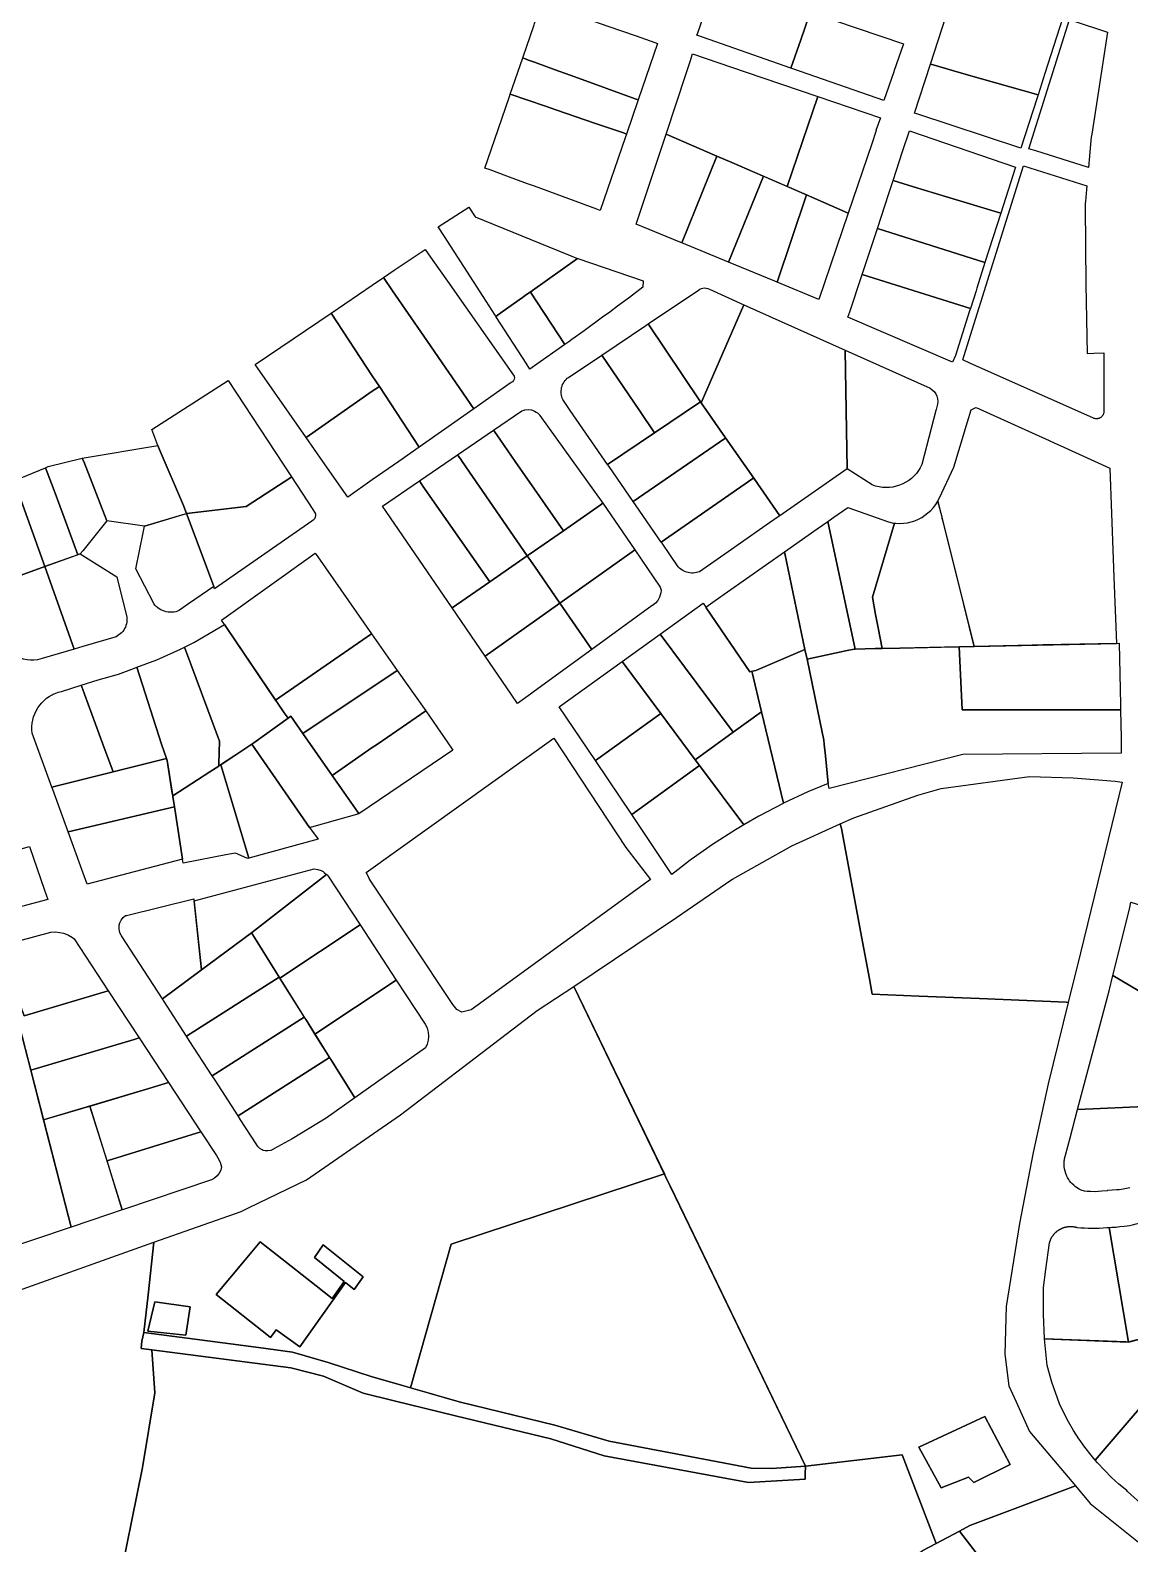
# Model space of a CAD drawing. Header units: metres. Extents: x 3 to 1027712, y 40 to 4430649.
# Drawn here: x 509766 to 510071.2, y 4412072.6 to 4412492.9 of the extents above; entities that cross this region are included whole.
import ezdxf

# ---------------------------------------------------------------- set-up
doc = ezdxf.new("R2010")
doc.units = ezdxf.units.M
doc.header["$MEASUREMENT"] = 0
doc.layers.add('A.ES.SDGC.CP.07003.cadastralparcel — CadastralParcel', color=1, linetype='Continuous')

msp = doc.modelspace()

# ---------------------------------------------------------------- linework, layer by layer
at = {"layer": 'A.ES.SDGC.CP.07003.cadastralparcel — CadastralParcel', "color": 7, "linetype": 'Continuous', "flags": 128}
for points in [[(509953.73, 4412499.25), (509956.29, 4412506.83), (509982.57, 4412497.91), (509982.27, 4412497.05), (509979.91, 4412490.29), (509977.17, 4412482.43), (509951.09, 4412491.52), (509951.35, 4412492.18), (509953.71, 4412499.19), (509953.73, 4412499.25)], [(510016.63, 4412483.33), (510015.93, 4412483.51), (510023.36, 4412506.48), (510052.8, 4412496.95), (510052.59, 4412496.16), (510047.67, 4412480.88), (510045.77, 4412474.95), (510025.83, 4412480.68), (510016.63, 4412483.33)], [(509940.18, 4412489.27), (509934.78, 4412473.56), (509933.98, 4412473.86), (509917.2, 4412479.97), (509911.76, 4412481.94), (509905.99, 4412484.04), (509904.36, 4412484.63), (509903.67, 4412484.88), (509902.72, 4412485.23), (509905.89, 4412494.47), (509905.99, 4412494.76), (509907.94, 4412500.46), (509908.9, 4412500.13), (509926.39, 4412494.06), (509934.2, 4412491.35), (509939.45, 4412489.54), (509940.18, 4412489.27)], [(509979.91, 4412490.29), (509982.27, 4412497.05), (509982.57, 4412497.91), (509982.75, 4412497.85), (510008.42, 4412489.13), (510005.75, 4412481.44), (510005.73, 4412481.39), (510002.96, 4412473.44), (509977.74, 4412482.23), (509977.17, 4412482.43), (509979.91, 4412490.29)], [(510055.76, 4412495.47), (510065.03, 4412492.37), (510060.67, 4412464.1), (510060.53, 4412463.23), (510060.43, 4412462.35), (510059.77, 4412454.85), (510045.19, 4412459.41), (510043.25, 4412460.01), (510051.47, 4412486.19), (510054.53, 4412495.88), (510055.76, 4412495.47)], [(509909.1, 4412471.82), (509899.27, 4412475.2), (509902.72, 4412485.23), (509904.36, 4412484.63), (509905.99, 4412484.04), (509911.76, 4412481.94), (509917.2, 4412479.97), (509933.98, 4412473.86), (509934.78, 4412473.56), (509931.53, 4412464.11), (509930.68, 4412464.41), (509927.67, 4412465.44), (509922.92, 4412467.07), (509911.91, 4412470.86), (509909.1, 4412471.82)], [(509964.52, 4412481.39), (509984.64, 4412474.55), (509976.13, 4412449.52), (509969.28, 4412452.49), (509960.74, 4412456.19), (509956.58, 4412458), (509942.52, 4412464.11), (509948.08, 4412480.88), (509949.18, 4412484.21), (509949.83, 4412486.38), (509964.52, 4412481.39)], [(510016.63, 4412483.33), (510025.83, 4412480.68), (510045.77, 4412474.95), (510045.52, 4412474.16), (510041.01, 4412460.16), (510012.12, 4412469.72), (510011.52, 4412469.89), (510015.93, 4412483.51), (510016.63, 4412483.33)], [(509899.05, 4412474.55), (509899.27, 4412475.2), (509909.1, 4412471.82), (509911.91, 4412470.86), (509922.92, 4412467.07), (509927.67, 4412465.44), (509930.68, 4412464.41), (509931.53, 4412464.11), (509931.18, 4412463.08), (509924.23, 4412442.85), (509923.3, 4412443.24), (509905.99, 4412449.61), (509904.08, 4412450.31), (509898.33, 4412452.42), (509893.67, 4412454.14), (509892.22, 4412454.67), (509895.9, 4412465.38), (509899.05, 4412474.55)], [(509984.64, 4412474.55), (510002.02, 4412468.64), (510000.78, 4412465.09), (510000.85, 4412465.07), (509999.6, 4412461.39), (509993.07, 4412442.16), (509981.49, 4412447.19), (509976.13, 4412449.52), (509984.64, 4412474.55)], [(509956.58, 4412458), (509946.9, 4412433.88), (509946.2, 4412434.16), (509934.22, 4412439.1), (509938.26, 4412451.29), (509942.52, 4412464.11), (509956.58, 4412458)], [(510005.55, 4412451.18), (510008.2, 4412459.24), (510010.08, 4412464.96), (510039.48, 4412454.91), (510035.42, 4412442.15), (510020.38, 4412446.7), (510011.18, 4412449.48), (510005.55, 4412451.18)], [(509969.28, 4412452.49), (509969.55, 4412452.37), (509959.85, 4412428.54), (509946.9, 4412433.88), (509956.58, 4412458), (509960.74, 4412456.19), (509969.28, 4412452.49)], [(510059.23, 4412448.71), (510058.94, 4412445.4), (510058.89, 4412444.94), (510058.86, 4412444.49), (510058.85, 4412444.03), (510059.07, 4412422.31), (510059.43, 4412403.17), (510061.3, 4412403.23), (510064.05, 4412403.31), (510064.05, 4412402.93), (510064.05, 4412387.1), (510064.05, 4412386.96), (510064.04, 4412386.82), (510064.01, 4412386.68), (510063.98, 4412386.54), (510063.93, 4412386.41), (510063.88, 4412386.27), (510063.82, 4412386.15), (510063.75, 4412386.02), (510063.67, 4412385.91), (510063.59, 4412385.79), (510063.5, 4412385.69), (510063.4, 4412385.59), (510063.29, 4412385.5), (510063.18, 4412385.41), (510063.06, 4412385.33), (510062.93, 4412385.26), (510062.81, 4412385.2), (510062.67, 4412385.15), (510062.54, 4412385.11), (510062.4, 4412385.08), (510062.26, 4412385.06), (510062.12, 4412385.04), (510061.98, 4412385.04), (510061.84, 4412385.04), (510061.7, 4412385.06), (510061.56, 4412385.09), (510061.42, 4412385.12), (510061.29, 4412385.16), (510061.16, 4412385.22), (510026.88, 4412400.5), (510024.86, 4412401.4), (510025.16, 4412402.36), (510041.76, 4412455.24), (510059.32, 4412449.75), (510059.23, 4412448.71)], [(509981.49, 4412447.19), (509973.37, 4412422.97), (509972.68, 4412423.25), (509959.85, 4412428.54), (509969.55, 4412452.37), (509981.49, 4412447.19)], [(510011.18, 4412449.48), (510020.38, 4412446.7), (510035.42, 4412442.15), (510031.05, 4412428.41), (510001.18, 4412437.87), (510003.33, 4412444.42), (510004.38, 4412447.61), (510005.55, 4412451.18), (510011.18, 4412449.48)], [(509984.94, 4412418.2), (509973.37, 4412422.97), (509981.49, 4412447.19), (509993.07, 4412442.16), (509984.94, 4412418.2)], [(509917.98, 4412429.52), (509905.49, 4412420.66), (509904.89, 4412420.23), (509904.88, 4412420.25), (509903.46, 4412419.25), (509902.63, 4412418.67), (509897.03, 4412414.7), (509895.31, 4412413.48), (509895.09, 4412413.82), (509891.74, 4412419.03), (509881.03, 4412435.62), (509879.31, 4412438.3), (509887.78, 4412443.76), (509889.49, 4412441.11), (509917.98, 4412429.52)], [(510026.99, 4412415.64), (509996.99, 4412425.14), (510001.18, 4412437.87), (510031.05, 4412428.41), (510028.78, 4412421.29), (510028.56, 4412420.6), (510026.99, 4412415.64)], [(509875.65, 4412432.07), (509877.83, 4412428.98), (509881.87, 4412423.22), (509886.87, 4412416.09), (509900.39, 4412396.84), (509900.41, 4412396.43), (509900.33, 4412396.02), (509900.16, 4412395.65), (509899.9, 4412395.33), (509899.57, 4412395.08), (509889.17, 4412387.79), (509875.28, 4412407.96), (509866.59, 4412420.59), (509864.07, 4412424.25), (509867.07, 4412426.28), (509875.64, 4412432.09), (509875.65, 4412432.07)], [(509905.49, 4412420.66), (509917.98, 4412429.52), (509917.99, 4412429.52), (509936.2, 4412423.34), (509936.08, 4412421.56), (509932.36, 4412418.69), (509929.06, 4412416.27), (509926.89, 4412414.67), (509924.91, 4412413.22), (509919.81, 4412409.47), (509916.39, 4412407.05), (509915.52, 4412406.44), (509914.47, 4412405.71), (509904.89, 4412420.23), (509905.49, 4412420.66)], [(509864.07, 4412424.25), (509866.59, 4412420.59), (509875.28, 4412407.96), (509889.17, 4412387.79), (509874.02, 4412377.17), (509862.94, 4412394.02), (509860.99, 4412396.99), (509849.55, 4412414.4), (509860.99, 4412422.16), (509864.07, 4412424.25)], [(509952.06, 4412389.7), (509937.56, 4412411.36), (509951.55, 4412420.72), (509951.92, 4412421), (509952.33, 4412421.21), (509952.77, 4412421.33), (509953.23, 4412421.38), (509953.69, 4412421.34), (509954.13, 4412421.22), (509954.55, 4412421.02), (509964.13, 4412416.72), (509952.24, 4412389.43), (509952.06, 4412389.7)], [(509993.56, 4412414.7), (509996.89, 4412424.82), (509996.99, 4412425.14), (510026.99, 4412415.64), (510026.78, 4412414.99), (510022.84, 4412402.6), (510022.05, 4412400.79), (509992.96, 4412413.23), (509993.56, 4412414.7)], [(509904.89, 4412420.23), (509914.47, 4412405.71), (509905.99, 4412399.74), (509904.74, 4412398.86), (509903.71, 4412400.45), (509899.07, 4412407.65), (509895.31, 4412413.48), (509897.03, 4412414.7), (509902.63, 4412418.67), (509903.46, 4412419.25), (509904.88, 4412420.25), (509904.89, 4412420.23)], [(509828.44, 4412400.09), (509849.55, 4412414.4), (509860.99, 4412396.99), (509862.94, 4412394.02), (509860.99, 4412392.66), (509842.63, 4412379.83), (509828.44, 4412400.09)], [(509966.85, 4412368.55), (509959.05, 4412379.72), (509952.24, 4412389.43), (509964.13, 4412416.72), (509992.23, 4412404.12), (509992.5, 4412387.33), (509992.75, 4412371.12), (509974.07, 4412358.1), (509966.85, 4412368.55)], [(509936.89, 4412410.91), (509937.56, 4412411.36), (509952.06, 4412389.7), (509951.84, 4412389.56), (509939.29, 4412381.16), (509935.11, 4412387.33), (509924.68, 4412402.74), (509936.89, 4412410.91)], [(509926.29, 4412372.36), (509915.95, 4412387.33), (509913.87, 4412390.35), (509913.71, 4412390.75), (509913.58, 4412391.16), (509913.48, 4412391.58), (509913.42, 4412392.01), (509913.4, 4412392.44), (509913.41, 4412392.87), (509913.46, 4412393.3), (509913.54, 4412393.72), (509913.67, 4412394.13), (509913.82, 4412394.54), (509914.01, 4412394.92), (509914.24, 4412395.29), (509914.49, 4412395.64), (509914.77, 4412395.97), (509915.08, 4412396.27), (509915.41, 4412396.54), (509924.68, 4412402.74), (509935.11, 4412387.33), (509939.29, 4412381.16), (509926.29, 4412372.36)], [(509992.23, 4412404.12), (509998.22, 4412401.43), (510015.84, 4412393.53), (510016.43, 4412393.11), (510016.97, 4412392.59), (510017.39, 4412391.98), (510017.7, 4412391.31), (510017.89, 4412390.59), (510017.93, 4412389.85), (510017.86, 4412389.12), (510017.47, 4412387.58), (510017.41, 4412387.33), (510013.53, 4412372.31), (510013.1, 4412371.45), (510012.58, 4412370.63), (510012, 4412369.86), (510011.35, 4412369.15), (510010.66, 4412368.49), (510009.88, 4412367.91), (510009.08, 4412367.39), (510008.22, 4412366.94), (510007.34, 4412366.58), (510006.41, 4412366.29), (510005.46, 4412366.09), (510004.52, 4412365.97), (510003.56, 4412365.94), (510002.59, 4412366), (510001.64, 4412366.14), (510000.7, 4412366.36), (509999.78, 4412366.67), (509992.75, 4412371.12), (509992.5, 4412387.33), (509992.23, 4412404.12)], [(509801.42, 4412377.59), (509799.78, 4412382.07), (509820.93, 4412395.71), (509838.55, 4412368.87), (509838.35, 4412368.73), (509825.98, 4412360.67), (509809.42, 4412358.69), (509809.23, 4412359.19), (509808.56, 4412361), (509801.79, 4412376.67), (509801.42, 4412377.59)], [(509862.94, 4412394.02), (509874.02, 4412377.17), (509868.32, 4412373.19), (509860.99, 4412368.04), (509854.21, 4412363.29), (509847.28, 4412373.19), (509842.63, 4412379.83), (509860.99, 4412392.66), (509862.94, 4412394.02)], [(509925.01, 4412361.57), (509924.25, 4412361.01), (509914.04, 4412353.93), (509905.99, 4412365.53), (509900.67, 4412373.19), (509895.55, 4412380.55), (509894.59, 4412381.84), (509902.46, 4412387.23), (509903.13, 4412387.46), (509903.34, 4412387.51), (509904.25, 4412387.59), (509905.16, 4412387.48), (509905.42, 4412387.39), (509906.03, 4412387.17), (509906.51, 4412386.86), (509906.81, 4412386.68), (509907.47, 4412386.03), (509907.5, 4412385.99), (509925.01, 4412361.57)], [(509951.84, 4412389.56), (509952.06, 4412389.7), (509952.24, 4412389.43), (509959.05, 4412379.72), (509958.83, 4412379.57), (509933.41, 4412362.04), (509926.69, 4412371.79), (509926.29, 4412372.36), (509939.29, 4412381.16), (509951.84, 4412389.56)], [(510048.86, 4412378.98), (510050.46, 4412378.26), (510051.92, 4412377.6), (510065.73, 4412371.34), (510066.67, 4412346.13), (510066.86, 4412341.08), (510067.55, 4412322.67), (510047.09, 4412322.23), (510045.81, 4412322.2), (510044.15, 4412322.17), (510028.07, 4412321.82), (510025.17, 4412333.46), (510019.43, 4412356.41), (510019.2, 4412357.34), (510019.12, 4412357.68), (510017.99, 4412362.17), (510017.99, 4412362.27), (510018.42, 4412363.1), (510022.39, 4412371.64), (510026.21, 4412384.21), (510027.21, 4412387.52), (510028.37, 4412388.04), (510028.6, 4412388.14), (510039.24, 4412383.33), (510048.86, 4412378.98)], [(509895.55, 4412380.55), (509900.67, 4412373.19), (509905.99, 4412365.53), (509914.04, 4412353.93), (509905.99, 4412348.35), (509904, 4412346.97), (509885.97, 4412373.19), (509885.63, 4412373.67), (509884.66, 4412375.04), (509894.59, 4412381.84), (509895.55, 4412380.55)], [(509958.83, 4412379.57), (509959.05, 4412379.72), (509966.85, 4412368.55), (509966.65, 4412368.41), (509941.16, 4412350.81), (509934.25, 4412360.83), (509933.41, 4412362.04), (509958.83, 4412379.57)], [(509801.79, 4412376.67), (509808.56, 4412361), (509809.23, 4412359.19), (509809.42, 4412358.69), (509808.98, 4412358.56), (509797.79, 4412355.23), (509787.29, 4412356.71), (509780.91, 4412373.19), (509780.86, 4412373.31), (509780.47, 4412374.1), (509801.42, 4412377.59), (509801.79, 4412376.67)], [(509885.63, 4412373.67), (509885.97, 4412373.19), (509904, 4412346.97), (509893.56, 4412339.73), (509875.03, 4412366.33), (509874.06, 4412367.78), (509884.66, 4412375.04), (509885.63, 4412373.67)], [(509770.27, 4412371.37), (509771.96, 4412367.03), (509772.66, 4412365.13), (509774.24, 4412360.84), (509775.44, 4412357.59), (509777.21, 4412352.78), (509779.23, 4412347.29), (509770.05, 4412343.99), (509761.78, 4412367.24), (509761.52, 4412367.85), (509770.25, 4412371.42), (509770.27, 4412371.37)], [(509771.05, 4412371.75), (509780.47, 4412374.1), (509780.86, 4412373.31), (509780.91, 4412373.19), (509787.29, 4412356.71), (509780.6, 4412348.4), (509779.91, 4412347.54), (509779.23, 4412347.29), (509777.21, 4412352.78), (509775.44, 4412357.59), (509774.24, 4412360.84), (509772.66, 4412365.13), (509771.96, 4412367.03), (509770.27, 4412371.37), (509770.25, 4412371.42), (509771.05, 4412371.75)], [(509761.78, 4412367.24), (509770.05, 4412343.99), (509752.49, 4412337.67), (509746.19, 4412355.02), (509745.8, 4412355.86), (509745.62, 4412356.57), (509745.59, 4412356.78), (509745.59, 4412357.71), (509745.79, 4412358.62), (509746.17, 4412359.47), (509746.73, 4412360.22), (509747.43, 4412360.84), (509748.25, 4412361.29), (509761.52, 4412367.85), (509761.78, 4412367.24)], [(509838.35, 4412368.73), (509838.55, 4412368.87), (509844.5, 4412359.82), (509844.97, 4412359.13), (509845.17, 4412358.67), (509845.23, 4412358.2), (509845.15, 4412357.71), (509844.94, 4412357.26), (509844.61, 4412356.89), (509844.19, 4412356.63), (509817.22, 4412337.83), (509816.99, 4412338.44), (509813.17, 4412348.67), (509809.42, 4412358.69), (509825.98, 4412360.67), (509838.35, 4412368.73)], [(509875.03, 4412366.33), (509893.56, 4412339.73), (509883.15, 4412332.52), (509864.85, 4412359.27), (509863.81, 4412360.77), (509874.06, 4412367.78), (509875.03, 4412366.33)], [(509966.65, 4412368.41), (509966.85, 4412368.55), (509974.07, 4412358.1), (509973.94, 4412358), (509971.26, 4412356.14), (509962.3, 4412349.89), (509960.7, 4412348.78), (509951.81, 4412342.58), (509951.38, 4412342.42), (509950.94, 4412342.31), (509950.48, 4412342.23), (509950.03, 4412342.2), (509949.57, 4412342.2), (509949.11, 4412342.23), (509948.66, 4412342.33), (509948.21, 4412342.45), (509947.78, 4412342.61), (509947.37, 4412342.79), (509946.97, 4412343.04), (509946.6, 4412343.29), (509946.25, 4412343.59), (509945.92, 4412343.92), (509941.41, 4412350.46), (509941.16, 4412350.81), (509966.65, 4412368.41)], [(510005.97, 4412356.09), (510006.32, 4412356.04), (510007.39, 4412356), (510008.45, 4412356.04), (510009.51, 4412356.18), (510010.55, 4412356.42), (510011.57, 4412356.74), (510012.55, 4412357.15), (510013.49, 4412357.65), (510014.39, 4412358.23), (510015.23, 4412358.88), (510016.01, 4412359.61), (510016.73, 4412360.4), (510017.37, 4412361.25), (510017.99, 4412362.17), (510028.07, 4412321.82), (510007.44, 4412321.38), (510002.47, 4412321.27), (510001.4, 4412326.97), (510000.69, 4412330.71), (509999.79, 4412335.46), (510005.97, 4412356.09)], [(509809.42, 4412358.69), (509813.17, 4412348.67), (509816.99, 4412338.44), (509809.98, 4412333.67), (509807.42, 4412331.92), (509806.94, 4412331.6), (509806.43, 4412331.46), (509805.91, 4412331.36), (509805.38, 4412331.31), (509804.85, 4412331.3), (509804.32, 4412331.35), (509803.79, 4412331.44), (509803.28, 4412331.58), (509802.78, 4412331.76), (509802.3, 4412331.99), (509801.84, 4412332.26), (509801.41, 4412332.57), (509801.01, 4412332.91), (509800.64, 4412333.3), (509800.31, 4412333.71), (509795.35, 4412343.37), (509797.41, 4412353.4), (509797.79, 4412355.23), (509809.42, 4412358.69)], [(509924.25, 4412361.01), (509925.01, 4412361.57), (509933.86, 4412348.63), (509933.11, 4412348.07), (509913.04, 4412333.83), (509905.99, 4412344.08), (509904, 4412346.97), (509905.99, 4412348.35), (509914.04, 4412353.93), (509924.25, 4412361.01)], [(509989.07, 4412357.69), (509992.97, 4412360.44), (510004.23, 4412356.42), (510005.28, 4412356.18), (510005.97, 4412356.09), (509999.79, 4412335.46), (510000.69, 4412330.71), (510001.4, 4412326.97), (510002.47, 4412321.27), (510000.61, 4412321.23), (509994.97, 4412321.1), (509987.46, 4412356.55), (509989.07, 4412357.69)], [(509984.47, 4412354.46), (509987.46, 4412356.55), (509994.97, 4412321.1), (509994.77, 4412321.1), (509992.76, 4412320.66), (509981.65, 4412318.25), (509981.08, 4412321.01), (509975.48, 4412347.67), (509975.4, 4412348.07), (509984.47, 4412354.46)], [(509779.91, 4412347.54), (509780.6, 4412347.1), (509790.08, 4412341.11), (509792.86, 4412329.96), (509792.89, 4412329.49), (509792.88, 4412329.02), (509792.83, 4412328.55), (509792.74, 4412328.08), (509792.61, 4412327.63), (509792.43, 4412327.18), (509792.22, 4412326.76), (509791.98, 4412326.35), (509791.69, 4412325.97), (509791.38, 4412325.62), (509791.03, 4412325.29), (509790.66, 4412325), (509790.26, 4412324.74), (509789.85, 4412324.51), (509780.6, 4412321.79), (509778.2, 4412321.08), (509770.05, 4412343.99), (509779.91, 4412347.54)], [(509845.85, 4412346.72), (509860.78, 4412325.34), (509834.13, 4412306.93), (509820.49, 4412327.09), (509819.92, 4412327.93), (509819.12, 4412329.11), (509845.14, 4412347.71), (509845.85, 4412346.72)], [(509904, 4412346.97), (509905.99, 4412344.08), (509913.04, 4412333.83), (509905.99, 4412328.83), (509892.31, 4412319.12), (509883.15, 4412332.52), (509893.56, 4412339.73), (509904, 4412346.97)], [(509933.11, 4412348.07), (509933.86, 4412348.63), (509940.93, 4412338.29), (509941.13, 4412337.44), (509941.06, 4412336.67), (509941.02, 4412336.44), (509940.71, 4412335.48), (509940.21, 4412334.6), (509939.55, 4412333.84), (509938.76, 4412333.22), (509938.69, 4412333.18), (509921.9, 4412320.95), (509913.04, 4412333.83), (509933.11, 4412348.07)], [(509967.42, 4412315.17), (509966.49, 4412314.97), (509965.76, 4412314.81), (509953.66, 4412332.56), (509953.55, 4412332.72), (509956.2, 4412334.58), (509959.61, 4412336.97), (509975.4, 4412348.07), (509975.48, 4412347.67), (509981.08, 4412321.01), (509967.42, 4412315.17)], [(509770.05, 4412343.99), (509778.2, 4412321.08), (509769.36, 4412318.47), (509768.02, 4412318.08), (509767.06, 4412318.01), (509766.1, 4412318.02), (509765.14, 4412318.12), (509764.2, 4412318.3), (509763.27, 4412318.57), (509762.38, 4412318.92), (509761.52, 4412319.35), (509760.7, 4412319.86), (509759.93, 4412320.44), (509759.22, 4412321.09), (509758.57, 4412321.8), (509757.98, 4412322.56), (509754.69, 4412331.61), (509753.7, 4412334.35), (509752.49, 4412337.67), (509770.05, 4412343.99)], [(509913.04, 4412333.83), (509921.9, 4412320.95), (509905.99, 4412309.37), (509904.85, 4412308.54), (509901.31, 4412305.96), (509899.55, 4412308.54), (509892.31, 4412319.12), (509905.99, 4412328.83), (509913.04, 4412333.83)], [(509961.18, 4412297.98), (509940.86, 4412325.27), (509952.79, 4412333.88), (509953.55, 4412332.72), (509953.66, 4412332.56), (509965.76, 4412314.81), (509966.33, 4412314.93), (509969.03, 4412303.66), (509961.18, 4412297.98)], [(509837, 4412302.73), (509837.59, 4412301.91), (509828.1, 4412295.04), (509822.83, 4412291.55), (509818.54, 4412288.71), (509818.35, 4412288.58), (509818.42, 4412289.19), (509818.56, 4412295.47), (509808.83, 4412321.64), (509811.41, 4412322.95), (509819.92, 4412327.93), (509820.49, 4412327.09), (509836.55, 4412303.35), (509837, 4412302.73)], [(509837.59, 4412301.91), (509836.55, 4412303.35), (509834.48, 4412306.41), (509834.13, 4412306.93), (509860.78, 4412325.34), (509867.9, 4412315.15), (509841.72, 4412297.65), (509838.4, 4412302.42), (509837.59, 4412301.91)], [(509941.07, 4412303.21), (509930.31, 4412317.65), (509940.86, 4412325.27), (509961.18, 4412297.98), (509950.62, 4412290.36), (509941.07, 4412303.21)], [(509818.35, 4412288.58), (509815.9, 4412286.96), (509805.57, 4412280.32), (509805.45, 4412281.11), (509804.05, 4412290.17), (509803.84, 4412290.74), (509802.45, 4412294.71), (509795.58, 4412316.04), (509801.15, 4412318.1), (509807.72, 4412321.08), (509807.85, 4412321.14), (509808.14, 4412321.29), (509808.83, 4412321.64), (509818.56, 4412295.47), (509818.42, 4412289.19), (509818.35, 4412288.58)], [(509969.03, 4412303.66), (509966.33, 4412314.93), (509966.49, 4412314.97), (509967.42, 4412315.17), (509981.08, 4412321.01), (509981.65, 4412318.25), (509985.21, 4412301.19), (509986.34, 4412295.81), (509986.45, 4412294.71), (509986.78, 4412291.4), (509987.53, 4412283.75), (509981.88, 4412281.42), (509975.12, 4412278.26), (509969.03, 4412303.66)], [(510068.89, 4412292.77), (510068.89, 4412292.19), (510024.86, 4412291.82), (509987.84, 4412282.39), (509987.53, 4412283.75), (509986.78, 4412291.4), (509986.45, 4412294.71), (509986.34, 4412295.81), (509985.21, 4412301.19), (509981.65, 4412318.25), (509992.76, 4412320.66), (509994.77, 4412321.1), (509994.97, 4412321.1), (510000.61, 4412321.23), (510002.47, 4412321.27), (510007.44, 4412321.38), (510022.78, 4412321.7), (510023.88, 4412321.73), (510024.71, 4412304.21), (510068.71, 4412304.21), (510068.89, 4412296.33), (510068.89, 4412294.1), (510068.89, 4412292.77)], [(510024.71, 4412304.21), (510023.88, 4412321.73), (510028.07, 4412321.82), (510067.55, 4412322.67), (510068.28, 4412322.69), (510068.68, 4412305.58), (510068.7, 4412304.7), (510068.71, 4412304.21), (510024.71, 4412304.21)], [(509789.07, 4412287.01), (509786.22, 4412294.71), (509781.09, 4412308.54), (509780.6, 4412309.87), (509780.33, 4412310.6), (509780.17, 4412311.03), (509784.92, 4412312.5), (509790.5, 4412314.15), (509794.99, 4412315.81), (509795.58, 4412316.04), (509802.45, 4412294.71), (509803.84, 4412290.74), (509789.07, 4412287.01)], [(509922.93, 4412290.11), (509912.88, 4412305.07), (509930.31, 4412317.65), (509941.07, 4412303.21), (509922.93, 4412290.11)], [(509849.84, 4412286.01), (509841.72, 4412297.65), (509867.9, 4412315.15), (509875.82, 4412303.97), (509862.42, 4412294.71), (509860.99, 4412293.72), (509849.84, 4412286.01)], [(509772.02, 4412282.7), (509766.55, 4412297.75), (509766.48, 4412298.66), (509766.48, 4412299.57), (509766.57, 4412300.48), (509766.73, 4412301.38), (509766.97, 4412302.26), (509767.28, 4412303.11), (509767.67, 4412303.94), (509768.13, 4412304.73), (509768.65, 4412305.48), (509769.24, 4412306.18), (509769.88, 4412306.83), (509770.58, 4412307.42), (509771.33, 4412307.94), (509772.11, 4412308.4), (509772.41, 4412308.54), (509772.94, 4412308.79), (509773.8, 4412309.11), (509774.68, 4412309.35), (509780.17, 4412311.03), (509780.33, 4412310.6), (509780.6, 4412309.87), (509781.09, 4412308.54), (509786.22, 4412294.71), (509789.07, 4412287.01), (509772.02, 4412282.7)], [(509882.97, 4412293.59), (509883.34, 4412293.04), (509857.26, 4412275.35), (509856.95, 4412275.81), (509849.84, 4412286.01), (509860.99, 4412293.72), (509862.42, 4412294.71), (509875.82, 4412303.97), (509882.97, 4412293.59)], [(509951.83, 4412288.76), (509950.62, 4412290.36), (509961.18, 4412297.98), (509969.03, 4412303.66), (509975.12, 4412278.26), (509975.03, 4412278.22), (509968.32, 4412274.72), (509964.1, 4412272.27), (509951.83, 4412288.76)], [(509827.54, 4412294.67), (509828.1, 4412295.04), (509837.59, 4412301.91), (509838.4, 4412302.42), (509841.72, 4412297.65), (509849.84, 4412286.01), (509856.95, 4412275.81), (509857.26, 4412275.35), (509844.15, 4412271.66), (509843.59, 4412271.5), (509827.54, 4412294.67)], [(509932.98, 4412275.14), (509922.93, 4412290.11), (509941.07, 4412303.21), (509950.62, 4412290.36), (509951.83, 4412288.76), (509932.98, 4412275.14)], [(509931.35, 4412265.97), (509938.22, 4412257.07), (509890.1, 4412222.11), (509888.39, 4412220.87), (509886.91, 4412220.52), (509885.81, 4412220.25), (509884.44, 4412220.96), (509883.29, 4412222.37), (509860.17, 4412257.22), (509860.22, 4412257.3), (509859.29, 4412259.01), (509911.41, 4412296.31), (509931.35, 4412265.97)], [(509789.07, 4412287.01), (509803.84, 4412290.74), (509804.05, 4412290.17), (509805.6, 4412280.14), (509806.04, 4412277.24), (509776.54, 4412270.3), (509772.26, 4412282.05), (509772.02, 4412282.7), (509789.07, 4412287.01)], [(509820.1, 4412285), (509818.91, 4412288.95), (509822.83, 4412291.55), (509827.54, 4412294.67), (509843.59, 4412271.5), (509845.94, 4412268.29), (509826.68, 4412263.03), (509820.1, 4412285)], [(509818.35, 4412288.58), (509818.54, 4412288.71), (509818.91, 4412288.95), (509820.1, 4412285), (509826.68, 4412263.03), (509826.42, 4412262.95), (509826.17, 4412263.06), (509823.03, 4412264.43), (509820.75, 4412264.04), (509808.46, 4412261.61), (509808.29, 4412262.73), (509806.13, 4412276.7), (509805.6, 4412280.14), (509805.57, 4412280.32), (509815.9, 4412286.96), (509818.35, 4412288.58)], [(509944.15, 4412258.52), (509932.98, 4412275.14), (509951.83, 4412288.76), (509964.1, 4412272.27), (509961.78, 4412270.93), (509955.42, 4412266.84), (509949.47, 4412262.64), (509949.24, 4412262.48), (509946.62, 4412260.44), (509944.15, 4412258.52)], [(510067.22, 4412284.41), (510069.17, 4412284.17), (510057.55, 4412236.77), (510054.17, 4412222.98), (510053.56, 4412222.99), (510029.57, 4412224.01), (510012.75, 4412224.73), (509999.74, 4412225.28), (509998.96, 4412229.48), (509996.79, 4412241.27), (509991.18, 4412271.25), (509990.89, 4412272.53), (509994.64, 4412274.23), (510012.45, 4412280.48), (510018.92, 4412282.34), (510043.44, 4412285.67), (510055.5, 4412285.29), (510067.22, 4412284.41)], [(509781.8, 4412255.83), (509776.54, 4412270.3), (509806.04, 4412277.24), (509806.13, 4412276.7), (509808.29, 4412262.73), (509781.8, 4412255.83)], [(510053.56, 4412222.99), (510054.17, 4412222.98), (510048.63, 4412200.36), (510044.47, 4412181.3), (510040.66, 4412161.56), (510036.91, 4412138.51), (510036.53, 4412125.3), (510037.64, 4412116.52), (510039.66, 4412112.04), (510043.37, 4412103.82), (510056.13, 4412088.7), (510026.85, 4412077.72), (510023.96, 4412076.18), (510017.54, 4412072.74), (510008.1, 4412097.29), (509981.2, 4412094.22), (509942.41, 4412174.61), (509916.96, 4412227.36), (509945.4, 4412246.54), (509960.5, 4412256.89), (509960.98, 4412257.19), (509977.44, 4412266.44), (509990.89, 4412272.53), (509991.18, 4412271.25), (509996.79, 4412241.27), (509998.96, 4412229.48), (509999.74, 4412225.28), (510012.75, 4412224.73), (510029.57, 4412224.01), (510053.56, 4412222.99)], [(509769.99, 4412254.12), (509770.95, 4412251.57), (509741.54, 4412243.81), (509740.86, 4412245.42), (509735.89, 4412257.72), (509738.16, 4412258.37), (509765.87, 4412266.28), (509769.99, 4412254.12)], [(509844.87, 4412260.05), (509845.86, 4412259.91), (509846.8, 4412259.57), (509847.31, 4412259.29), (509847.66, 4412259.05), (509848.3, 4412258.53), (509827.44, 4412242.27), (509813.61, 4412232.05), (509811.5, 4412251.15), (509844.87, 4412260.05)], [(509835.34, 4412229.68), (509827.78, 4412241.72), (509827.44, 4412242.27), (509848.3, 4412258.53), (509848.46, 4412258.41), (509848.73, 4412257.99), (509857.6, 4412244.48), (509835.34, 4412229.68)], [(509811.44, 4412251.77), (509813.61, 4412232.05), (509813.03, 4412231.62), (509812.83, 4412231.48), (509802.7, 4412223.99), (509791.38, 4412241.47), (509791.31, 4412241.59), (509790.91, 4412242.39), (509790.71, 4412243.26), (509790.7, 4412244.15), (509790.74, 4412244.41), (509790.89, 4412245.02), (509791.27, 4412245.82), (509791.82, 4412246.52), (509792.52, 4412247.08), (509792.6, 4412247.1), (509792.76, 4412247.14), (509811.44, 4412251.77)], [(510102.87, 4412241.11), (510102.55, 4412240.78), (510095.8, 4412233.77), (510095.73, 4412233.7), (510093.96, 4412231.87), (510083.1, 4412220.6), (510066.57, 4412230.46), (510071.17, 4412248.88), (510071.53, 4412250.84), (510102.87, 4412241.11)], [(509845.06, 4412214.16), (509842.89, 4412217.62), (509835.89, 4412228.78), (509835.34, 4412229.68), (509857.6, 4412244.48), (509867.64, 4412229.17), (509845.06, 4412214.16)], [(509778.19, 4412240.65), (509787.68, 4412226.2), (509764.3, 4412219.2), (509763.9, 4412220.54), (509759.2, 4412236.26), (509758.42, 4412238.85), (509771.74, 4412242.43), (509773.01, 4412242.53), (509774.28, 4412242.42), (509775.31, 4412242.19), (509775.52, 4412242.12), (509776.69, 4412241.63), (509777.77, 4412240.96), (509778.19, 4412240.65)], [(509812.83, 4412231.48), (509827.44, 4412242.27), (509827.78, 4412241.72), (509835.14, 4412229.97), (509809.42, 4412213.61), (509803.21, 4412223.2), (509802.7, 4412223.99), (509812.83, 4412231.48)], [(509835.89, 4412228.78), (509842.11, 4412218.85), (509816.55, 4412202.58), (509810.18, 4412212.42), (509809.42, 4412213.61), (509835.14, 4412229.97), (509835.89, 4412228.78)], [(509867.64, 4412229.17), (509875.66, 4412216.93), (509875.76, 4412216.79), (509876.24, 4412215.78), (509876.53, 4412214.7), (509876.62, 4412213.59), (509876.62, 4412213.37), (509876.52, 4412212.47), (509876.21, 4412211.4), (509875.72, 4412210.39), (509856.12, 4412196.5), (509849.81, 4412206.57), (509845.06, 4412214.16), (509867.64, 4412229.17)], [(510065.49, 4412226.14), (510066.57, 4412230.46), (510083.1, 4412220.6), (510082.93, 4412219.71), (510082.78, 4412218.86), (510077.49, 4412194.37), (510077.43, 4412194.13), (510056.82, 4412193.26), (510056.75, 4412193.27), (510065.49, 4412226.14)], [(509766.22, 4412204.12), (509762.15, 4412220.01), (509763.9, 4412220.54), (509764.3, 4412219.2), (509787.68, 4412226.2), (509796.28, 4412213.11), (509794.9, 4412212.7), (509766.22, 4412204.12)], [(509882.89, 4412155.85), (509871.54, 4412115.94), (509867.79, 4412117.03), (509860.91, 4412119.03), (509848.76, 4412122.94), (509838.79, 4412125.86), (509829.42, 4412127.1), (509797.6, 4412131.3), (509798.74, 4412141.74), (509800.34, 4412156.35), (509824.59, 4412164.95), (509826.83, 4412166.04), (509842.67, 4412173.74), (509868.82, 4412191.77), (509906.72, 4412220.75), (509916.96, 4412227.36), (509942.06, 4412175.35), (509882.89, 4412155.85)], [(509740.59, 4412150.22), (509738.42, 4412157.47), (509723.2, 4412208.36), (509762.15, 4412220.01), (509777.37, 4412160.57), (509747.08, 4412150.39), (509743.39, 4412149.15), (509742.76, 4412148.93), (509742.07, 4412149.02), (509741.67, 4412149.15), (509741.45, 4412149.25), (509740.92, 4412149.66), (509740.59, 4412150.22)], [(509842.89, 4412217.62), (509849.14, 4412207.64), (509823.75, 4412191.46), (509817.34, 4412201.36), (509816.55, 4412202.58), (509842.11, 4412218.85), (509842.89, 4412217.62)], [(509769.75, 4412190.35), (509766.22, 4412204.12), (509794.9, 4412212.7), (509796.28, 4412213.11), (509804.42, 4412200.72), (509798.97, 4412199.09), (509769.75, 4412190.35)], [(509849.81, 4412206.57), (509856.12, 4412196.5), (509848.16, 4412190.86), (509838.76, 4412185.04), (509833.61, 4412182.26), (509833.54, 4412182.21), (509832.81, 4412181.87), (509832.02, 4412181.71), (509831.21, 4412181.76), (509830.72, 4412181.88), (509830.44, 4412182), (509829.74, 4412182.42), (509829.18, 4412183), (509828.77, 4412183.7), (509824.43, 4412190.4), (509823.75, 4412191.46), (509849.14, 4412207.64), (509849.81, 4412206.57)], [(509782.9, 4412194.28), (509798.97, 4412199.09), (509804.42, 4412200.72), (509813.39, 4412187.06), (509787.65, 4412179.04), (509787.34, 4412178.94), (509782.56, 4412194.18), (509782.9, 4412194.28)], [(509791.59, 4412165.36), (509787.74, 4412164.06), (509777.37, 4412160.57), (509769.75, 4412190.35), (509771.17, 4412190.78), (509782.56, 4412194.18), (509791.59, 4412165.36)], [(509787.65, 4412179.04), (509813.39, 4412187.06), (509817.7, 4412180.5), (509818.14, 4412179.83), (509818.66, 4412178.8), (509818.73, 4412178.63), (509819.12, 4412177.34), (509818.9, 4412176.42), (509818.48, 4412175.56), (509818.47, 4412175.53), (509817.9, 4412174.8), (509817.17, 4412174.19), (509816.35, 4412173.68), (509816.03, 4412173.57), (509791.89, 4412165.46), (509791.59, 4412165.36), (509787.34, 4412178.94), (509787.65, 4412179.04)], [(509882.89, 4412155.85), (509942.06, 4412175.35), (509942.41, 4412174.61), (509943.66, 4412172.03), (509981.2, 4412094.22), (509971.93, 4412093.51), (509966.17, 4412093.61), (509926.7, 4412101.16), (509911.62, 4412105.61), (509885.05, 4412112.01), (509871.54, 4412115.94), (509882.89, 4412155.85)], [(510083.01, 4412164.75), (510083.73, 4412165.06), (510096.16, 4412136), (510084.74, 4412132.23), (510071.7, 4412128.86), (510070.92, 4412128.66), (510065.55, 4412160.47), (510066.24, 4412160.51), (510066.37, 4412160.52), (510067.18, 4412160.56), (510067.44, 4412160.58), (510067.97, 4412160.64), (510068.52, 4412160.71), (510069.72, 4412160.86), (510070.5, 4412160.95), (510071.13, 4412161.06), (510071.99, 4412161.24), (510072.98, 4412161.45), (510073.73, 4412161.63), (510075.16, 4412162.03), (510076.59, 4412162.43), (510079.41, 4412163.35), (510082.19, 4412164.4), (510083.01, 4412164.75)], [(510064.83, 4412160.42), (510065.55, 4412160.47), (510070.92, 4412128.66), (510070.11, 4412128.69), (510047.53, 4412129.52), (510047.32, 4412136.41), (510047.31, 4412143.76), (510047.97, 4412148.84), (510048.98, 4412156.19), (510049, 4412156.29), (510049.03, 4412156.39), (510049.06, 4412156.49), (510049.09, 4412156.59), (510049.12, 4412156.69), (510049.16, 4412156.79), (510049.2, 4412156.89), (510049.23, 4412156.99), (510049.28, 4412157.08), (510049.32, 4412157.18), (510049.36, 4412157.27), (510049.41, 4412157.37), (510049.45, 4412157.46), (510049.5, 4412157.56), (510049.55, 4412157.65), (510049.6, 4412157.74), (510049.65, 4412157.83), (510049.71, 4412157.92), (510049.77, 4412158.01), (510049.82, 4412158.09), (510049.88, 4412158.18), (510049.94, 4412158.27), (510050.01, 4412158.35), (510050.07, 4412158.43), (510050.13, 4412158.52), (510050.2, 4412158.6), (510050.27, 4412158.68), (510050.34, 4412158.75), (510050.41, 4412158.83), (510050.48, 4412158.91), (510050.55, 4412158.98), (510050.63, 4412159.06), (510050.71, 4412159.13), (510050.78, 4412159.2), (510050.86, 4412159.27), (510050.94, 4412159.34), (510051.02, 4412159.4), (510051.1, 4412159.47), (510051.19, 4412159.53), (510051.27, 4412159.6), (510051.36, 4412159.66), (510051.44, 4412159.72), (510051.53, 4412159.77), (510051.62, 4412159.83), (510051.71, 4412159.89), (510051.8, 4412159.94), (510051.89, 4412159.99), (510051.98, 4412160.04), (510052.07, 4412160.09), (510052.17, 4412160.13), (510052.26, 4412160.18), (510052.36, 4412160.22), (510052.45, 4412160.27), (510052.55, 4412160.31), (510052.65, 4412160.34), (510052.74, 4412160.38), (510052.84, 4412160.42), (510052.94, 4412160.45), (510053.04, 4412160.48), (510053.14, 4412160.51), (510053.24, 4412160.54), (510053.35, 4412160.57), (510053.45, 4412160.59), (510053.55, 4412160.61), (510053.65, 4412160.63), (510053.76, 4412160.65), (510053.86, 4412160.67), (510053.96, 4412160.69), (510054.07, 4412160.7), (510054.17, 4412160.71), (510054.27, 4412160.72), (510054.38, 4412160.73), (510054.48, 4412160.74), (510054.59, 4412160.74), (510054.69, 4412160.74), (510054.8, 4412160.74), (510054.9, 4412160.74), (510055.01, 4412160.74), (510055.11, 4412160.74), (510055.22, 4412160.73), (510055.32, 4412160.72), (510055.42, 4412160.71), (510055.53, 4412160.7), (510055.63, 4412160.69), (510055.74, 4412160.67), (510055.84, 4412160.65), (510055.94, 4412160.63), (510056.05, 4412160.61), (510056.15, 4412160.59), (510056.25, 4412160.57), (510056.35, 4412160.54), (510056.45, 4412160.51), (510056.55, 4412160.48), (510056.65, 4412160.45), (510057.67, 4412160.39), (510058.69, 4412160.34), (510059.71, 4412160.31), (510060.74, 4412160.29), (510061.76, 4412160.3), (510062.78, 4412160.32), (510063.81, 4412160.36), (510064.83, 4412160.42)], [(509789.92, 4412057.67), (509762.4, 4412062.71), (509760.94, 4412062.98), (509750.18, 4412120.57), (509741.34, 4412120.19), (509738.2, 4412134.2), (509739.36, 4412134.62), (509796.43, 4412154.97), (509800.34, 4412156.35), (509798.74, 4412141.74), (509797.6, 4412131.3), (509797.04, 4412128.86), (509796.79, 4412126.88), (509799.77, 4412126.49), (509800.62, 4412114.56), (509797.16, 4412093.83), (509789.92, 4412057.67)], [(509825.68, 4412151.46), (509829.84, 4412156.49), (509834.61, 4412152.74), (509845.37, 4412144.3), (509849.88, 4412140.77), (509853.17, 4412145.49), (509852.11, 4412146.34), (509844.92, 4412152.1), (509847.38, 4412155.61), (509857.09, 4412147.83), (509858.41, 4412146.77), (509855.96, 4412143.25), (509853.51, 4412145.22), (509840.87, 4412127.31), (509834.25, 4412132.01), (509832.76, 4412129.91), (509832.2, 4412130.36), (509817.68, 4412141.81), (509825.68, 4412151.46)], [(509825.68, 4412151.46), (509817.68, 4412141.81), (509832.2, 4412130.36), (509832.76, 4412129.91), (509834.25, 4412132.01), (509840.87, 4412127.31), (509853.51, 4412145.22), (509855.96, 4412143.25), (509858.41, 4412146.77), (509857.09, 4412147.83), (509847.38, 4412155.61), (509844.92, 4412152.1), (509852.11, 4412146.34), (509853.17, 4412145.49), (509849.88, 4412140.77), (509845.37, 4412144.3), (509834.61, 4412152.74), (509829.84, 4412156.49), (509825.68, 4412151.46)], [(509800.66, 4412139.84), (509810.39, 4412138.44), (509809.25, 4412130.52), (509798.7, 4412131.71), (509800.66, 4412139.84)], [(509800.66, 4412139.84), (509798.7, 4412131.71), (509809.25, 4412130.52), (509810.39, 4412138.44), (509800.66, 4412139.84)], [(509799.77, 4412126.49), (509796.79, 4412126.88), (509797.04, 4412128.86), (509797.6, 4412131.3), (509829.42, 4412127.1), (509838.79, 4412125.86), (509848.76, 4412122.94), (509860.91, 4412119.03), (509867.79, 4412117.03), (509885.05, 4412112.01), (509911.62, 4412105.61), (509926.7, 4412101.16), (509966.17, 4412093.61), (509971.93, 4412093.51), (509981.2, 4412094.22), (509981.15, 4412091.97), (509981.11, 4412090.59), (509965.45, 4412089.67), (509925.32, 4412097.01), (509910.54, 4412101.75), (509884.1, 4412108.12), (509867.06, 4412112.34), (509858.44, 4412114.47), (509847.47, 4412119.14), (509838.37, 4412121.48), (509799.77, 4412126.49)], [(510047.53, 4412129.52), (510070.92, 4412128.66), (510084.74, 4412132.23), (510083.95, 4412121.86), (510061.65, 4412095.84), (510060.48, 4412097.23), (510058.77, 4412099.44), (510057.15, 4412101.72), (510057.08, 4412101.82), (510055.64, 4412104.08), (510054.24, 4412106.49), (510052.94, 4412108.97), (510051.74, 4412111.49), (510049.61, 4412117.54), (510048.34, 4412122.13), (510047.53, 4412129.52)], [(510075.38, 4412082.86), (510075.16, 4412083.06), (510070.65, 4412087.16), (510070.38, 4412087.41), (510068.23, 4412089.2), (510066.17, 4412091.08), (510064.18, 4412093.05), (510062.28, 4412095.1), (510061.65, 4412095.84), (510083.95, 4412121.86), (510098.15, 4412110.09), (510075.38, 4412082.86)], [(510018.88, 4412088.2), (510012.67, 4412099.42), (510031.02, 4412108), (510038.04, 4412094.64), (510027.91, 4412089.67), (510026.44, 4412091.14), (510018.88, 4412088.2)], [(510012.67, 4412099.42), (510018.88, 4412088.2), (510026.44, 4412091.14), (510027.91, 4412089.67), (510038.04, 4412094.64), (510031.02, 4412108), (510012.67, 4412099.42)], [(510011.33, 4411981.22), (509986.7, 4412035.09), (509989.65, 4412043.62), (509998.56, 4412057.75), (509999.8, 4412059.04), (510005.33, 4412064.82), (510011.42, 4412069.1), (510013.63, 4412070.66), (510017.54, 4412072.74), (510023.96, 4412076.18), (510068.78, 4412017.94), (510011.33, 4411981.22)]]:
    msp.add_lwpolyline(points, close=True, dxfattribs=at)
for points in [[(510071.24, 4412171.51), (510069.38, 4412171.11), (510068.34, 4412170.96), (510067.67, 4412170.89), (510065.1, 4412170.7), (510065.01, 4412170.67), (510063.47, 4412170.54), (510061.63, 4412170.39), (510060.35, 4412170.44), (510059.43, 4412170.48), (510058.67, 4412170.52), (510057.79, 4412170.84), (510057.16, 4412171.15), (510056.22, 4412171.76), (510055.68, 4412172.2), (510055.18, 4412172.69), (510054.9, 4412173), (510054.55, 4412173.44), (510054.31, 4412173.78), (510053.96, 4412174.38), (510053.77, 4412174.76), (510053.6, 4412175.14), (510053.48, 4412175.46), (510053.29, 4412176.07), (510053.13, 4412176.75), (510053.04, 4412177.38), (510053.01, 4412177.86), (510053.01, 4412178.42), (510053.03, 4412178.83), (510053.04, 4412178.97), (510053.08, 4412179.25), (510053.12, 4412179.53), (510053.36, 4412180.58), (510054.65, 4412185.4), (510056.75, 4412193.27), (510056.82, 4412193.26), (510056.82, 4412193.26), (510077.43, 4412194.13)], [(509789.92, 4412057.67), (509797.16, 4412093.83), (509800.62, 4412114.56), (509799.77, 4412126.49), (509838.37, 4412121.48), (509847.47, 4412119.14), (509858.44, 4412114.47), (509867.06, 4412112.34), (509867.06, 4412112.34), (509884.1, 4412108.12), (509910.54, 4412101.75), (509925.32, 4412097.01), (509965.45, 4412089.67), (509981.11, 4412090.59), (509981.15, 4412091.97), (509981.2, 4412094.22), (510008.1, 4412097.29), (510017.54, 4412072.74), (510013.63, 4412070.66)], [(510068.78, 4412017.94), (510023.96, 4412076.18), (510026.85, 4412077.72), (510056.13, 4412088.7), (510060.26, 4412083.8), (510086.17, 4412063.08)]]:
    msp.add_lwpolyline(points, dxfattribs=at)

doc.saveas('drawing.dxf')
